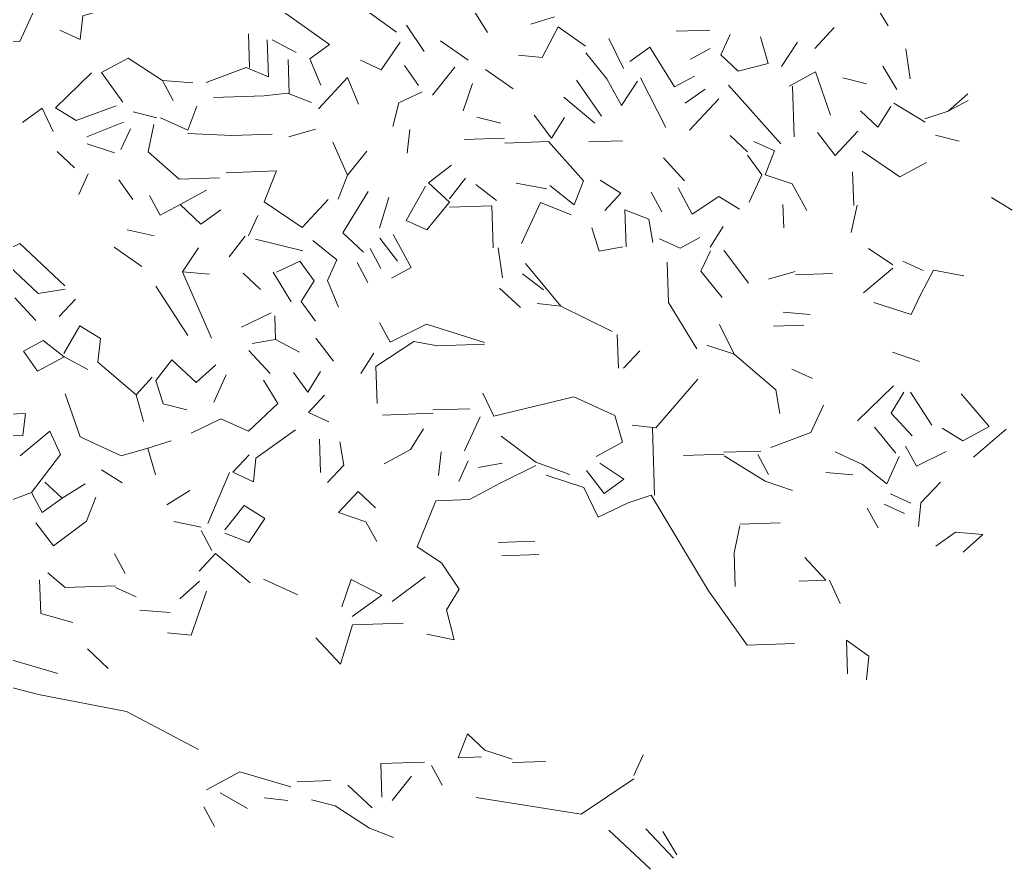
# Model space of a CAD drawing. Header units: metres. Extents: x -2628 to 2344, y 1 to 5026.
# Drawn here: x 320 to 1735, y 963 to 2174 of the extents above; entities that cross this region are included whole.
import ezdxf

# ---------------------------------------------------------------- set-up
doc = ezdxf.new("R2010")
doc.units = ezdxf.units.M
doc.layers.add('G-IMPT', color=8, linetype='Continuous', lineweight=13)

# ---------------------------------------------------------------- blocks, each defined once
blk = doc.blocks.new('91 boom02_2D - boom2_dwg_91BM04-5054193-00_0 Basismaterialen')
at = {"layer": 'G-IMPT'}
for p, q in [((771.5, 2192.3), (769.8, 2242.2)), ((1611, 2220.6), (1639.9, 2251.6)), ((840.7, 2214.6), (805.1, 2233.4)), ((1096.3, 2203.3), (1055.3, 2231.9)), ((1402.8, 2163.5), (1365.8, 2222.4)), ((1426.4, 2204.4), (1455.9, 2220.4)), ((830.2, 2154.2), (828.6, 2204.2)), ((1022.5, 2165.7), (1001.4, 2195)), ((1687.8, 2168.2), (1652.5, 2177)), ((1284.5, 2109.5), (1238.2, 2148)), ((513.9, 2113.5), (483.3, 2132.5)), ((580.4, 2070.7), (594.4, 2101.2)), ((1417.5, 2024), (1386.3, 2058)), ((1668.9, 1987.4), (1667.2, 2037.4)), ((1384, 1977.8), (1368, 2007.3)), ((888.2, 1996.1), (849.5, 1954.8)), ((1904.3, 1980.4), (1873.6, 1999.3)), ((769.9, 1942.1), (783.9, 1972.5)), ((947.3, 1873), (931.3, 1902.5)), ((1473.4, 1850.7), (1442, 1889.7)), ((848.2, 1844.7), (867.2, 1875.3)), ((1785, 1661.2), (1753.3, 1710.1)), ((729, 1670.5), (769.7, 1651.9)), ((1146.5, 1604.6), (1111.7, 1598.4)), ((1627.3, 1590.8), (1667.4, 1587.2)), ((1648.8, 1396.4), (1632.7, 1430.9)), ((1057.6, 1126.3), (1041.6, 1155.8)), ((1401.4, 1017.8), (1360, 1061.5))]:
    blk.add_line(p, q, dxfattribs=at)
at = {"layer": 'G-IMPT', "flags": 128}
for points in [[(388.1, 2284.4), (422.1, 2315.6), (388.1, 2284.4), (422.1, 2315.6), (388.1, 2284.4), (422.1, 2315.6), (388.1, 2284.4), (359.3, 2248.4), (388.1, 2284.4), (422.1, 2315.6), (462.6, 2301.9), (430, 2230.8), (365, 2228.6), (430, 2230.8), (365, 2228.6)], [(462.6, 2301.9), (430, 2230.8), (462.6, 2301.9), (422.1, 2315.6), (388.1, 2284.4), (422.1, 2315.6)], [(1124.9, 2244.2), (1103.7, 2278.5), (1122.7, 2309.1), (1103.7, 2278.5), (1122.7, 2309.1)], [(861.1, 2205.3), (890.4, 2226.3), (803.2, 2288.4), (890.4, 2226.3), (803.2, 2288.4), (890.4, 2226.3), (861.1, 2205.3), (877.4, 2165.8), (861.1, 2205.3), (890.4, 2226.3)], [(519.9, 2233.8), (489.4, 2247.8), (519.9, 2233.8), (523.7, 2269), (563.4, 2280.3), (523.7, 2269), (563.4, 2280.3), (523.7, 2269)], [(989.8, 2244.7), (943.6, 2278.1), (989.8, 2244.7), (943.6, 2278.1)], [(1189.5, 2256.4), (1224.2, 2267.6), (1189.5, 2256.4), (1224.2, 2267.6), (1189.5, 2256.4), (1224.2, 2267.6), (1189.5, 2256.4), (1224.2, 2267.6)], [(1206.2, 2207), (1171.1, 2210.8), (1206.2, 2207), (1171.1, 2210.8), (1206.2, 2207), (1229.7, 2252.8), (1206.2, 2207), (1229.7, 2252.8), (1270.7, 2224.1), (1229.7, 2252.8), (1206.2, 2207), (1229.7, 2252.8), (1270.7, 2224.1)], [(1455, 2247.9), (1405, 2246.2), (1455, 2247.9), (1405, 2246.2), (1455, 2247.9), (1405, 2246.2), (1455, 2247.9), (1405, 2246.2)], [(1497.1, 2186.7), (1471.3, 2210.9), (1485.2, 2241.4), (1471.3, 2210.9), (1497.1, 2186.7), (1541.7, 2198.3), (1530.3, 2237.9), (1541.7, 2198.3), (1530.3, 2237.9), (1541.7, 2198.3), (1497.1, 2186.7), (1541.7, 2198.3), (1497.1, 2186.7), (1541.7, 2198.3)], [(995.3, 2229.9), (966.7, 2188.8), (995.3, 2229.9), (966.7, 2188.8), (936.2, 2202.9), (966.7, 2188.8)], [(1585.6, 2229.8), (1561.8, 2193.9), (1585.6, 2229.8), (1561.8, 2193.9)], [(1271, 2214.2), (1302.3, 2175.2), (1323.7, 2135.9), (1302.3, 2175.2), (1323.7, 2135.9), (1347.5, 2171.7), (1323.7, 2135.9), (1302.3, 2175.2)], [(583.1, 2140.9), (551.6, 2184.9), (590.9, 2206.2), (642, 2172.9), (658, 2143.4), (642, 2172.9), (658, 2143.4), (642, 2172.9), (687.1, 2169.4), (642, 2172.9), (658, 2143.4)], [(1634.4, 2121.3), (1612.2, 2185.6), (1634.4, 2121.3), (1612.2, 2185.6), (1634.4, 2121.3), (1612.2, 2185.6), (1572.8, 2164.3), (1612.2, 2185.6)], [(1088.8, 2127.9), (1102.4, 2168.4), (1088.8, 2127.9), (1102.4, 2168.4), (1088.8, 2127.9), (1102.4, 2168.4)], [(717.9, 2147.9), (792.9, 2150.4), (717.9, 2147.9), (792.9, 2150.4), (827.7, 2154.1), (863.2, 2140.3), (827.7, 2154.1)], [(993.3, 2139.7), (984.5, 2104.4), (993.3, 2139.7), (1027.9, 2155.9)], [(1482.7, 2166.2), (1560.7, 2078.8), (1482.7, 2166.2), (1560.7, 2078.8)], [(1468.4, 2145.7), (1424.9, 2099.3), (1468.4, 2145.7), (1424.9, 2099.3)], [(1774.8, 2111.1), (1728.7, 2139.5), (1774.8, 2111.1), (1728.7, 2139.5), (1774.8, 2111.1), (1728.7, 2139.5)], [(434, 2110.8), (463.3, 2131.8), (434, 2110.8), (463.3, 2131.8), (479.5, 2097.4), (463.3, 2131.8), (479.5, 2097.4)], [(638.9, 2117.7), (679.6, 2099.1), (693.3, 2134.6), (679.6, 2099.1), (693.3, 2134.6)], [(1109.1, 2118.6), (1144.5, 2109.8), (1109.1, 2118.6), (1144.5, 2109.8)], [(744.9, 2091.3), (804.8, 2093.3), (744.9, 2091.3), (679.7, 2094.1), (744.9, 2091.3), (804.8, 2093.3)], [(869.6, 2100.5), (829.9, 2089.2), (869.6, 2100.5), (829.9, 2089.2), (869.6, 2100.5), (829.9, 2089.2), (869.6, 2100.5), (829.9, 2089.2)], [(570.6, 2065.4), (530.1, 2079.1), (570.6, 2065.4), (530.1, 2079.1)], [(916.9, 2032.1), (895.2, 2081.4), (916.9, 2032.1), (903.1, 1996.6), (916.9, 2032.1), (945.7, 2068.1)], [(1090.2, 2085.5), (1150.2, 2087.5), (1090.2, 2085.5), (1150.2, 2087.5)], [(1150.5, 2080), (1215.4, 2082.2), (1267.4, 2023.9), (1253.6, 1988.4), (1217.6, 2017.2), (1253.6, 1988.4), (1217.6, 2017.2), (1253.6, 1988.4), (1217.6, 2017.2), (1253.6, 1988.4), (1267.4, 2023.9), (1215.4, 2082.2), (1267.4, 2023.9), (1215.4, 2082.2), (1150.5, 2080), (1215.4, 2082.2), (1267.4, 2023.9)], [(1275.5, 2081.7), (1325.5, 2083.4), (1275.5, 2081.7), (1325.5, 2083.4)], [(1790.4, 2091.6), (1825.7, 2082.8), (1790.4, 2091.6), (1825.7, 2082.8)], [(511.3, 2043.4), (485.5, 2067.5), (511.3, 2043.4), (485.5, 2067.5)], [(667, 2026.2), (727, 2028.2), (667, 2026.2), (620.6, 2067.1), (667, 2026.2), (727, 2028.2)], [(1681.2, 2067.9), (1737.4, 2029.8), (1776.8, 2051.1), (1737.4, 2029.8)], [(811.7, 2038.6), (793.2, 1992.9), (811.7, 2038.6), (793.2, 1992.9), (811.7, 2038.6), (793.2, 1992.9), (849.5, 1954.8), (888.2, 1996.1), (849.5, 1954.8), (793.2, 1992.9), (811.7, 2038.6), (736.7, 2036), (811.7, 2038.6), (793.2, 1992.9), (811.7, 2038.6), (793.2, 1992.9), (811.7, 2038.6), (736.7, 2036)], [(1034.8, 1951), (1004.2, 1965), (1034.8, 1951), (1068.4, 1992.1), (1034.8, 1951), (1068.4, 1992.1), (1034.8, 1951), (1068.4, 1992.1), (1034.8, 1951), (1068.4, 1992.1), (1034.8, 1951), (1004.2, 1965), (1034.8, 1951), (1068.4, 1992.1), (1037.4, 2021.1), (1071.5, 2047.3), (1037.4, 2021.1)], [(517.7, 2003.6), (531.6, 2034.1), (517.7, 2003.6), (531.6, 2034.1)], [(1299, 1979.9), (1323.1, 2005.7), (1299, 1979.9), (1323.1, 2005.7), (1292.4, 2024.7), (1323.1, 2005.7), (1292.4, 2024.7)], [(668.2, 1988.7), (699.2, 1959.7), (668.2, 1988.7), (638.8, 1972.7), (622.8, 2002.1), (638.8, 1972.7), (668.2, 1988.7), (707.6, 2010), (668.2, 1988.7), (699.2, 1959.7), (728.6, 1980.7)], [(947.8, 2008.1), (909.8, 1946.8), (940.8, 1917.8), (909.8, 1946.8), (947.8, 2008.1), (909.8, 1946.8), (940.8, 1917.8), (909.8, 1946.8)], [(1032.6, 2015.9), (1004.2, 1965), (1032.6, 2015.9), (1004.2, 1965)], [(1107.5, 2018.5), (1138.3, 1994.5), (1107.5, 2018.5), (1138.3, 1994.5)], [(1468.3, 2000.7), (1499, 1981.7), (1468.3, 2000.7), (1499, 1981.7), (1468.3, 2000.7), (1499, 1981.7), (1468.3, 2000.7), (1429.1, 1974.3), (1407.9, 2013.7), (1429.1, 1974.3), (1468.3, 2000.7), (1499, 1981.7), (1468.3, 2000.7), (1499, 1981.7), (1468.3, 2000.7), (1429.1, 1974.3), (1407.9, 2013.7), (1429.1, 1974.3), (1407.9, 2013.7), (1429.1, 1974.3), (1407.9, 2013.7), (1429.1, 1974.3)], [(638.8, 1972.7), (622.8, 2002.1), (638.8, 1972.7), (622.8, 2002.1), (638.8, 1972.7), (622.8, 2002.1)], [(964.6, 1953.6), (978.1, 1999.1), (964.6, 1953.6), (978.1, 1999.1), (964.6, 1953.6), (978.1, 1999.1)], [(1203.5, 1991.7), (1175.5, 1930.8), (1203.5, 1991.7), (1175.5, 1930.8), (1203.5, 1991.7), (1175.5, 1930.8), (1203.5, 1991.7), (1249.1, 1973.3), (1203.5, 1991.7), (1249.1, 1973.3)], [(1330.8, 1926), (1328.9, 1980.9), (1364.4, 1967.1), (1328.9, 1980.9), (1364.4, 1967.1), (1328.9, 1980.9), (1364.4, 1967.1)], [(1328.9, 1980.9), (1364.4, 1967.1), (1370.6, 1932.4)], [(1565, 1953.9), (1563.8, 1988.9), (1565, 1953.9), (1563.8, 1988.9)], [(1325.8, 1925.8), (1290.9, 1919.7), (1325.8, 1925.8), (1290.9, 1919.7), (1279.8, 1954.3), (1290.9, 1919.7)], [(1474.8, 1955.9), (1455.9, 1925.2), (1474.8, 1955.9), (1455.9, 1925.2), (1474.8, 1955.9), (1455.9, 1925.2)], [(740.9, 1911.1), (764.9, 1941.9), (740.9, 1911.1), (764.9, 1941.9), (740.9, 1911.1), (764.9, 1941.9)], [(780.1, 1937.4), (850.7, 1919.8), (780.1, 1937.4), (850.7, 1919.8), (780.1, 1937.4), (850.7, 1919.8), (780.1, 1937.4), (850.7, 1919.8), (780.1, 1937.4), (850.7, 1919.8)], [(887.2, 1876), (903.5, 1836.5), (887.2, 1876), (901.2, 1906.5), (865.2, 1935.3), (901.2, 1906.5)], [(965.1, 1938.7), (991.2, 1904.5), (965.1, 1938.7), (991.2, 1904.5)], [(497.2, 1867.8), (430.1, 1930.6), (497.2, 1867.8), (430.1, 1930.6), (395.6, 1914.4), (457.6, 1856.5), (497.4, 1862.8), (457.6, 1856.5), (395.6, 1914.4), (457.6, 1856.5), (395.6, 1914.4), (457.6, 1856.5)], [(611.3, 1896.7), (570.3, 1925.3), (611.3, 1896.7), (570.3, 1925.3), (611.3, 1896.7), (570.3, 1925.3), (611.3, 1896.7), (570.3, 1925.3)], [(671.6, 1888.7), (695.4, 1924.6), (671.6, 1888.7), (715, 1790.1), (671.6, 1888.7), (715, 1790.1), (671.6, 1888.7), (715, 1790.1), (671.6, 1888.7), (715, 1790.1), (671.6, 1888.7), (711.8, 1885.1)], [(950.6, 1923.2), (966.6, 1893.7), (950.6, 1923.2), (966.6, 1893.7), (950.6, 1923.2), (966.6, 1893.7)], [(1147.2, 1879.8), (1140.7, 1924.6), (1147.2, 1879.8), (1140.7, 1924.6)], [(1512.7, 1872.1), (1476, 1920.9), (1512.7, 1872.1), (1476, 1920.9)], [(811.7, 1888.5), (846.2, 1904.7), (811.7, 1888.5), (846.2, 1904.7), (867.2, 1875.3), (846.2, 1904.7), (867.2, 1875.3), (848.2, 1844.7), (869.2, 1815.3), (848.2, 1844.7), (869.2, 1815.3), (848.2, 1844.7), (869.2, 1815.3)], [(1233.7, 1837.6), (1181.5, 1901), (1233.7, 1837.6), (1181.5, 1901), (1233.7, 1837.6), (1310, 1800.2), (1233.7, 1837.6), (1181.5, 1901), (1233.7, 1837.6), (1198.6, 1841.5)], [(1582.1, 1889.5), (1542.5, 1878.1), (1582.1, 1889.5), (1542.5, 1878.1)], [(1683.2, 1857.8), (1727.1, 1894.4), (1683.2, 1857.8), (1727.1, 1894.4)], [(1832.5, 1882.9), (1787.2, 1891.3), (1832.5, 1882.9), (1787.2, 1891.3), (1768.4, 1855.7), (1754.4, 1825.2), (1698.7, 1843.3), (1754.4, 1825.2), (1698.7, 1843.3), (1754.4, 1825.2), (1698.7, 1843.3), (1754.4, 1825.2), (1698.7, 1843.3)], [(1787.2, 1891.3), (1768.4, 1855.7), (1787.2, 1891.3), (1768.4, 1855.7)], [(1177.1, 1885.8), (1207.9, 1861.8), (1177.1, 1885.8), (1207.9, 1861.8)], [(1173.7, 1835.6), (1142.7, 1864.6), (1173.7, 1835.6), (1142.7, 1864.6), (1173.7, 1835.6), (1142.7, 1864.6)], [(803.7, 1828.1), (759.5, 1806.6), (803.7, 1828.1), (759.5, 1806.6), (803.7, 1828.1), (759.5, 1806.6)], [(1604.3, 1825.2), (1564.1, 1828.8), (1604.3, 1825.2), (1564.1, 1828.8)], [(808.9, 1823.3), (810.1, 1788.3), (775.3, 1782.2), (810.1, 1788.3), (808.9, 1823.3), (810.1, 1788.3), (845.8, 1769.5), (810.1, 1788.3), (845.8, 1769.5), (810.1, 1788.3), (845.8, 1769.5), (810.1, 1788.3), (845.8, 1769.5), (810.1, 1788.3)], [(1120.4, 1783.8), (1034.5, 1810.9), (980.3, 1784.1), (964.3, 1813.6)], [(1034.5, 1810.9), (980.3, 1784.1), (964.3, 1813.6), (980.3, 1784.1)], [(626.9, 1732.1), (602.8, 1706.3), (546.1, 1754.4), (549.9, 1789.6), (519.2, 1808.5), (495.6, 1767.7)], [(549.9, 1789.6), (519.2, 1808.5), (549.9, 1789.6), (546.1, 1754.4), (602.8, 1706.3), (546.1, 1754.4), (602.8, 1706.3), (614.1, 1666.6), (602.8, 1706.3), (614.1, 1666.6), (602.8, 1706.3), (546.1, 1754.4), (602.8, 1706.3), (546.1, 1754.4), (602.8, 1706.3), (546.1, 1754.4), (549.9, 1789.6), (519.2, 1808.5), (549.9, 1789.6), (519.2, 1808.5), (495.6, 1767.7), (519.2, 1808.5)], [(1559.2, 1678.6), (1553.1, 1713.4), (1491.3, 1766.3), (1469.7, 1810.6)], [(531.4, 1743.9), (495.8, 1762.7), (531.4, 1743.9), (495.8, 1762.7), (456.5, 1741.4), (435.5, 1770.7), (465, 1786.7), (435.5, 1770.7), (456.5, 1741.4), (435.5, 1770.7), (456.5, 1741.4), (435.5, 1770.7), (456.5, 1741.4), (435.5, 1770.7)], [(456.5, 1741.4), (495.8, 1762.7), (456.5, 1741.4), (495.8, 1762.7), (465, 1786.7), (495.8, 1762.7)], [(896.3, 1756.3), (870.1, 1790.4), (896.3, 1756.3), (870.1, 1790.4), (896.3, 1756.3), (870.1, 1790.4), (896.3, 1756.3), (870.1, 1790.4)], [(960.9, 1693.4), (959, 1748.3), (1015.3, 1785.3), (959, 1748.3), (1015.3, 1785.3), (959, 1748.3), (960.9, 1693.4), (959, 1748.3), (1015.3, 1785.3), (1050.6, 1779), (1120.5, 1781.3), (1050.6, 1779), (1120.5, 1781.3), (1050.6, 1779), (1015.3, 1785.3), (959, 1748.3), (1015.3, 1785.3)], [(770.6, 1772), (801.8, 1738), (770.6, 1772), (801.8, 1738), (770.6, 1772), (801.8, 1738)], [(1326.8, 1745.8), (1351, 1771.6), (1326.8, 1745.8), (1351, 1771.6)], [(1553.1, 1713.4), (1491.3, 1766.3), (1450.7, 1780), (1491.3, 1766.3), (1553.1, 1713.4), (1491.3, 1766.3), (1553.1, 1713.4), (1559.2, 1678.6), (1553.1, 1713.4), (1491.3, 1766.3), (1450.7, 1780)], [(936.9, 1737.6), (955.9, 1768.2), (936.9, 1737.6), (955.9, 1768.2), (936.9, 1737.6), (955.9, 1768.2), (936.9, 1737.6), (955.9, 1768.2)], [(857.8, 1709.9), (836.7, 1739.2), (857.8, 1709.9), (836.7, 1739.2), (857.8, 1709.9), (836.7, 1739.2), (857.8, 1709.9), (836.7, 1739.2), (857.8, 1709.9), (876.8, 1740.6)], [(1577, 1744.2), (1607.5, 1730.2), (1577, 1744.2), (1607.5, 1730.2)], [(813.3, 1693.4), (792.1, 1727.7), (813.3, 1693.4), (769.7, 1651.9), (729, 1670.5), (684.7, 1649), (729, 1670.5), (769.7, 1651.9), (813.3, 1693.4), (792.1, 1727.7), (813.3, 1693.4), (792.1, 1727.7)], [(718.2, 1695.2), (736.9, 1735.8), (718.2, 1695.2), (736.9, 1735.8)], [(1339.7, 1661.1), (1374.8, 1657.3), (1437.4, 1729.5), (1374.8, 1657.3), (1339.7, 1661.1), (1374.8, 1657.3), (1339.7, 1661.1), (1374.8, 1657.3), (1339.7, 1661.1), (1374.8, 1657.3), (1339.7, 1661.1), (1374.8, 1657.3), (1437.4, 1729.5)], [(1728, 1719.3), (1674.7, 1667.4), (1728, 1719.3), (1674.7, 1667.4)], [(655.1, 1638), (620.5, 1626.8), (655.1, 1638), (620.5, 1626.8), (655.1, 1638), (620.5, 1626.8), (655.1, 1638), (620.5, 1626.8), (580.8, 1615.5), (620.5, 1626.8), (631.8, 1587.2), (620.5, 1626.8), (580.8, 1615.5), (620.5, 1626.8), (580.8, 1615.5), (519.8, 1643.5), (580.8, 1615.5), (519.8, 1643.5), (497.6, 1707.7), (519.8, 1643.5), (497.6, 1707.7)], [(1134.2, 1674.2), (1118, 1708.7), (1134.2, 1674.2), (1253.2, 1703.2), (1314.2, 1675.3), (1325.5, 1635.7), (1286.2, 1614.3), (1325.5, 1635.7), (1314.2, 1675.3), (1325.5, 1635.7), (1286.2, 1614.3), (1325.5, 1635.7), (1314.2, 1675.3), (1325.5, 1635.7), (1314.2, 1675.3), (1325.5, 1635.7), (1314.2, 1675.3), (1253.2, 1703.2), (1314.2, 1675.3), (1253.2, 1703.2), (1314.2, 1675.3), (1253.2, 1703.2), (1134.2, 1674.2), (1118, 1708.7)], [(1724.3, 1679.1), (1755.5, 1645.2), (1724.3, 1679.1), (1755.5, 1645.2), (1724.3, 1679.1), (1743.3, 1709.8), (1724.3, 1679.1), (1743.3, 1709.8), (1724.3, 1679.1), (1743.3, 1709.8)], [(1870.1, 1659), (1830.8, 1637.7), (1800.1, 1656.7), (1830.8, 1637.7), (1800.1, 1656.7), (1830.8, 1637.7), (1870.1, 1659), (1828.4, 1707.6), (1870.1, 1659), (1830.8, 1637.7), (1800.1, 1656.7), (1830.8, 1637.7), (1800.1, 1656.7), (1830.8, 1637.7), (1870.1, 1659), (1828.4, 1707.6), (1870.1, 1659), (1828.4, 1707.6)], [(1098.7, 1685.5), (1043.8, 1683.7), (1098.7, 1685.5), (1043.8, 1683.7)], [(1605.2, 1650.1), (1545.9, 1628.1), (1605.2, 1650.1), (1545.9, 1628.1), (1605.2, 1650.1), (1623.9, 1690.8)], [(434.7, 1645.6), (374.7, 1643.6), (434.7, 1645.6), (374.7, 1643.6), (434.7, 1645.6), (438.6, 1678.2), (373.6, 1676), (438.6, 1678.2), (373.6, 1676), (438.6, 1678.2), (373.6, 1676), (438.6, 1678.2), (373.6, 1676), (438.6, 1678.2)], [(1114.2, 1673.5), (1090.9, 1622.7), (1114.2, 1673.5), (1090.9, 1622.7)], [(447.6, 1561), (463.6, 1531.5), (492.9, 1552.5), (463.6, 1531.5), (447.6, 1561), (490.7, 1617.5), (474.5, 1651.9), (430.8, 1615.4), (474.5, 1651.9), (430.8, 1615.4), (474.5, 1651.9), (430.8, 1615.4), (474.5, 1651.9)], [(770.9, 1616.9), (746.8, 1591), (770.9, 1616.9), (746.8, 1591), (777.2, 1577.1), (781, 1612.2), (839.6, 1654.3)], [(1029.7, 1655.7), (1010.7, 1625), (971.4, 1603.7), (1010.7, 1625), (1029.7, 1655.7), (1010.7, 1625), (971.4, 1603.7), (1010.7, 1625), (971.4, 1603.7)], [(1731.4, 1619.3), (1700, 1658.3), (1731.4, 1619.3), (1700, 1658.3)], [(1895.2, 1654.9), (1846.6, 1613.3), (1895.2, 1654.9), (1846.6, 1613.3), (1895.2, 1654.9), (1846.6, 1613.3), (1895.2, 1654.9), (1846.6, 1613.3), (1895.2, 1654.9), (1846.6, 1613.3), (1895.2, 1654.9), (1846.6, 1613.3)], [(887.3, 1575.9), (911.5, 1601.7), (905.3, 1636.5)], [(1247.1, 1588), (1196.5, 1606.2), (1247.1, 1588), (1196.5, 1606.2), (1247.1, 1588), (1196.5, 1606.2), (1145.1, 1644.6), (1196.5, 1606.2), (1145.1, 1644.6), (1196.5, 1606.2)], [(415.4, 1624.9), (376.4, 1593.6), (415.4, 1624.9), (376.4, 1593.6), (403.1, 1544.4), (447.6, 1561), (403.1, 1544.4), (376.4, 1593.6), (403.1, 1544.4), (447.6, 1561), (463.6, 1531.5), (492.9, 1552.5), (467.1, 1576.6)], [(1762, 1600.3), (1806.3, 1621.9), (1762, 1600.3), (1806.3, 1621.9), (1762, 1600.3), (1806.3, 1621.9), (1762, 1600.3), (1806.3, 1621.9), (1762, 1600.3), (1806.3, 1621.9), (1762, 1600.3), (1806.3, 1621.9), (1762, 1600.3), (1806.3, 1621.9), (1762, 1600.3), (1746, 1629.9)], [(1096.3, 1607.9), (1082.4, 1577.4), (1096.3, 1607.9), (1082.4, 1577.4)], [(1476.3, 1615.7), (1537.6, 1577.8), (1476.3, 1615.7), (1537.6, 1577.8), (1476.3, 1615.7), (1537.6, 1577.8), (1578.1, 1564.1)], [(1736.5, 1614.5), (1717.9, 1573.8), (1736.5, 1614.5), (1717.9, 1573.8), (1681.9, 1602.7), (1717.9, 1573.8), (1681.9, 1602.7), (1717.9, 1573.8), (1681.9, 1602.7), (1717.9, 1573.8), (1681.9, 1602.7), (1717.9, 1573.8), (1736.5, 1614.5), (1717.9, 1573.8), (1681.9, 1602.7), (1641.2, 1621.3), (1681.9, 1602.7), (1641.2, 1621.3)], [(582.1, 1575.5), (551.5, 1594.5), (582.1, 1575.5), (551.5, 1594.5), (582.1, 1575.5), (551.5, 1594.5)], [(741.8, 1590.9), (709.3, 1514.8), (741.8, 1590.9), (709.3, 1514.8), (741.8, 1590.9), (709.3, 1514.8), (741.8, 1590.9), (709.3, 1514.8)], [(1333.6, 1545.9), (1289.2, 1524.4), (1267.8, 1568.7), (1212.1, 1586.8), (1267.8, 1568.7), (1289.2, 1524.4), (1333.6, 1545.9), (1289.2, 1524.4), (1267.8, 1568.7), (1212.1, 1586.8), (1267.8, 1568.7), (1212.1, 1586.8), (1267.8, 1568.7), (1289.2, 1524.4), (1267.8, 1568.7), (1289.2, 1524.4), (1333.6, 1545.9), (1289.2, 1524.4), (1333.6, 1545.9), (1368.2, 1557), (1453.1, 1414.8), (1510.8, 1334.2), (1453.1, 1414.8), (1368.2, 1557), (1453.1, 1414.8), (1368.2, 1557)], [(463.6, 1531.5), (492.9, 1552.5), (527.2, 1573.7), (492.9, 1552.5), (527.2, 1573.7)], [(648.3, 1542.7), (682.6, 1563.9), (648.3, 1542.7), (682.6, 1563.9), (648.3, 1542.7), (682.6, 1563.9)], [(1063.8, 1386.7), (1082.8, 1417.3), (1056.5, 1456.5), (1020.6, 1480.3), (1048.3, 1548.8), (1098.3, 1550.4), (1142.5, 1574.4)], [(1797.8, 1576.5), (1768.8, 1545.5), (1765, 1510.4), (1768.8, 1545.5), (1797.8, 1576.5), (1768.8, 1545.5), (1765, 1510.4), (1768.8, 1545.5), (1797.8, 1576.5), (1768.8, 1545.5)], [(944.3, 1517.7), (960.3, 1488.2), (944.3, 1517.7), (903.8, 1531.4), (944.3, 1517.7), (960.3, 1488.2), (944.3, 1517.7), (903.8, 1531.4), (932.8, 1562.3), (958.6, 1538.2), (932.8, 1562.3), (958.6, 1538.2), (932.8, 1562.3), (958.6, 1538.2)], [(1580.8, 1336.6), (1510.8, 1334.2), (1580.8, 1336.6), (1510.8, 1334.2), (1453.1, 1414.8), (1368.2, 1557), (1333.6, 1545.9), (1368.2, 1557), (1333.6, 1545.9), (1289.2, 1524.4), (1333.6, 1545.9), (1368.2, 1557), (1453.1, 1414.8), (1510.8, 1334.2)], [(1753.8, 1545), (1723.3, 1559.1), (1753.8, 1545), (1723.3, 1559.1)], [(734.8, 1500.6), (770.3, 1486.8), (794.1, 1522.6), (763.4, 1541.6), (734.6, 1505.6), (763.4, 1541.6), (734.6, 1505.6), (763.4, 1541.6)], [(734.6, 1505.6), (763.4, 1541.6), (794.1, 1522.6), (770.3, 1486.8), (794.1, 1522.6), (770.3, 1486.8), (794.1, 1522.6), (770.3, 1486.8), (794.1, 1522.6)], [(1713.9, 1543.7), (1744.4, 1529.7), (1713.9, 1543.7), (1744.4, 1529.7), (1713.9, 1543.7), (1744.4, 1529.7), (1713.9, 1543.7), (1744.4, 1529.7), (1713.9, 1543.7), (1744.4, 1529.7), (1713.9, 1543.7), (1744.4, 1529.7)], [(715.6, 1475), (699.6, 1504.5), (715.6, 1475), (699.6, 1504.5)], [(1491.2, 1471.2), (1492.9, 1421.2), (1491.2, 1471.2), (1499.9, 1511.5), (1491.2, 1471.2), (1499.9, 1511.5)], [(1499.8, 1514), (1559.7, 1516), (1499.8, 1514), (1559.7, 1516)], [(1860.5, 1498.6), (1831.3, 1472.6), (1860.5, 1498.6), (1831.3, 1472.6), (1860.5, 1498.6), (1831.3, 1472.6), (1860.5, 1498.6), (1820.3, 1502.3), (1791, 1481.3), (1820.3, 1502.3), (1860.5, 1498.6), (1820.3, 1502.3), (1860.5, 1498.6), (1831.3, 1472.6), (1860.5, 1498.6), (1820.3, 1502.3), (1791, 1481.3), (1820.3, 1502.3), (1860.5, 1498.6), (1820.3, 1502.3)], [(586.7, 1440.6), (570.7, 1470.1), (586.7, 1440.6), (570.7, 1470.1)], [(696.6, 1444.3), (720.8, 1470.2), (696.6, 1444.3), (720.8, 1470.2), (696.6, 1444.3), (720.8, 1470.2), (772.3, 1426.8), (720.8, 1470.2), (772.3, 1426.8), (720.8, 1470.2)], [(1596.5, 1464.7), (1627.7, 1430.7), (1587.7, 1429.4), (1627.7, 1430.7), (1596.5, 1464.7), (1627.7, 1430.7), (1587.7, 1429.4), (1627.7, 1430.7), (1587.7, 1429.4), (1627.7, 1430.7), (1587.7, 1429.4), (1627.7, 1430.7), (1587.7, 1429.4)], [(459.5, 1431.3), (461.2, 1381.3), (509.1, 1367.9), (461.2, 1381.3), (509.1, 1367.9), (461.2, 1381.3), (459.5, 1431.3), (461.2, 1381.3)], [(572.3, 1422.6), (497.3, 1420.1), (471.6, 1441.7), (497.3, 1420.1), (572.3, 1422.6), (497.3, 1420.1), (572.3, 1422.6), (497.3, 1420.1), (471.6, 1441.7)], [(842.9, 1409.2), (792.1, 1432.5), (842.9, 1409.2), (792.1, 1432.5), (842.9, 1409.2), (792.1, 1432.5)], [(924.1, 1376.9), (968, 1408.4), (922.2, 1431.9), (908.6, 1391.4)], [(983.3, 1398.9), (1032.2, 1435.6), (983.3, 1398.9), (1032.2, 1435.6)], [(1075.3, 1342.1), (1035, 1350.7), (1075.3, 1342.1), (1035, 1350.7), (1075.3, 1342.1), (1035, 1350.7), (1075.3, 1342.1), (1035, 1350.7), (1075.3, 1342.1), (1035, 1350.7), (1075.3, 1342.1), (1035, 1350.7), (1075.3, 1342.1), (1063.8, 1386.7), (1082.8, 1417.3), (1063.8, 1386.7), (1075.3, 1342.1), (1035, 1350.7), (1075.3, 1342.1), (1063.8, 1386.7), (1082.8, 1417.3)], [(707.7, 1414.7), (684.9, 1348.9), (649.7, 1352.7), (684.9, 1348.9), (707.7, 1414.7), (684.9, 1348.9), (707.7, 1414.7), (684.9, 1348.9), (649.7, 1352.7)], [(999.4, 1367), (924.5, 1364.5), (999.4, 1367), (924.5, 1364.5), (906.4, 1306.3), (924.5, 1364.5), (906.4, 1306.3), (870.1, 1345.1), (906.4, 1306.3), (870.1, 1345.1)], [(870.1, 1345.1), (906.4, 1306.3), (924.5, 1364.5)], [(1658.2, 1341.7), (1659.9, 1291.7), (1658.2, 1341.7), (1659.9, 1291.7), (1658.2, 1341.7), (1691.5, 1317.9), (1687.7, 1282.7), (1691.5, 1317.9), (1687.7, 1282.7), (1691.5, 1317.9), (1658.2, 1341.7), (1691.5, 1317.9), (1687.7, 1282.7), (1691.5, 1317.9), (1658.2, 1341.7), (1691.5, 1317.9), (1687.7, 1282.7)], [(486.7, 1292.1), (410.8, 1314.6), (371.9, 1283.2), (457.7, 1261.1), (588.6, 1235.6), (695.6, 1179.2), (588.6, 1235.6), (457.7, 1261.1), (371.9, 1283.2), (410.8, 1314.6), (371.9, 1283.2), (410.8, 1314.6), (371.9, 1283.2), (410.8, 1314.6)], [(1081.2, 1167.2), (1116.2, 1168.4), (1081.2, 1167.2), (1095, 1202.6), (1081.2, 1167.2), (1095, 1202.6), (1120.8, 1178.5), (1161.3, 1164.9), (1120.8, 1178.5), (1095, 1202.6), (1120.8, 1178.5), (1095, 1202.6), (1120.8, 1178.5), (1095, 1202.6), (1081.2, 1167.2), (1116.2, 1168.4), (1081.2, 1167.2), (1095, 1202.6), (1081.2, 1167.2), (1095, 1202.6), (1081.2, 1167.2), (1116.2, 1168.4), (1081.2, 1167.2), (1095, 1202.6), (1120.8, 1178.5), (1161.3, 1164.9), (1120.8, 1178.5), (1161.3, 1164.9), (1120.8, 1178.5), (1161.3, 1164.9), (1120.8, 1178.5), (1095, 1202.6)], [(983.3, 1103.8), (1012.1, 1139.8), (983.3, 1103.8), (1012.1, 1139.8)], [(1108.2, 1108), (1264.2, 1083.3), (1108.2, 1108), (1264.2, 1083.3), (1342.4, 1135.9), (1264.2, 1083.3), (1108.2, 1108), (1264.2, 1083.3), (1342.4, 1135.9), (1264.2, 1083.3), (1342.4, 1135.9)], [(892.3, 1133.2), (842.3, 1131.5), (892.3, 1133.2), (842.3, 1131.5), (892.3, 1133.2), (842.3, 1131.5), (892.3, 1133.2), (842.3, 1131.5), (892.3, 1133.2), (842.3, 1131.5)], [(917.5, 1126.6), (953.7, 1092.8), (917.5, 1126.6), (953.7, 1092.8)], [(703.4, 1094.3), (719.5, 1064.9), (703.4, 1094.3), (719.5, 1064.9)], [(985.2, 1048.8), (949.7, 1062.6), (898.5, 1095.9), (949.7, 1062.6), (985.2, 1048.8), (949.7, 1062.6), (898.5, 1095.9), (863.2, 1104.7), (898.5, 1095.9), (863.2, 1104.7), (898.5, 1095.9)]]:
    blk.add_lwpolyline(points, dxfattribs=at)
for points in [[(1698.7, 2288.6), (1719.9, 2254.3), (1698.7, 2288.6), (1719.9, 2254.3)], [(1004.5, 2255.2), (1030.8, 2216)], [(1485.2, 2241.4), (1471.3, 2210.9)], [(797.6, 2233.2), (799.4, 2178.2), (766.5, 2192.1), (799.4, 2178.2), (797.6, 2233.2), (799.4, 2178.2), (766.5, 2192.1), (707.2, 2170.1), (766.5, 2192.1), (799.4, 2178.2)], [(1305.3, 2235.3), (1326.8, 2191)], [(1336.5, 2201.3), (1365.8, 2222.4), (1336.5, 2201.3), (1365.8, 2222.4), (1336.5, 2201.3), (1365.8, 2222.4), (1402.8, 2163.5), (1432.3, 2179.6), (1402.8, 2163.5), (1365.8, 2222.4)], [(1746.1, 2220.2), (1752.6, 2175.3), (1746.1, 2220.2), (1752.6, 2175.3), (1746.1, 2220.2), (1752.6, 2175.3), (1746.1, 2220.2), (1752.6, 2175.3), (1746.1, 2220.2), (1752.6, 2175.3)], [(590.9, 2206.2), (642, 2172.9), (590.9, 2206.2), (642, 2172.9), (590.9, 2206.2), (551.6, 2184.9), (590.9, 2206.2), (551.6, 2184.9), (583.1, 2140.9), (551.6, 2184.9)], [(573.3, 2135.5), (513.9, 2113.5), (573.3, 2135.5), (513.9, 2113.5), (573.3, 2135.5), (513.9, 2113.5), (483.3, 2132.5), (536.5, 2184.4), (483.3, 2132.5), (536.5, 2184.4), (483.3, 2132.5), (513.9, 2113.5), (573.3, 2135.5), (513.9, 2113.5), (483.3, 2132.5), (513.9, 2113.5)], [(1076.6, 2192.6), (1043, 2151.4)], [(1121.8, 2189.1), (1162.8, 2160.5)], [(1711.9, 2194), (1733.1, 2159.7)], [(917, 2177.2), (873.6, 2130.7), (917, 2177.2), (933.4, 2137.7), (917, 2177.2), (933.4, 2137.7)], [(1257.3, 2173.6), (1294.2, 2119.9), (1257.3, 2173.6), (1294.2, 2119.9)], [(1352.3, 2176.8), (1389.8, 2103.1)], [(1448, 2160), (1418.6, 2139.1), (1448, 2160), (1418.6, 2139.1)], [(1580.3, 2089.5), (1577.8, 2164.4)], [(1809.2, 2127.2), (1774.6, 2116.1), (1809.2, 2127.2), (1838.4, 2153.2)], [(1838.7, 2143.2), (1809.2, 2127.2), (1838.4, 2153.2), (1809.2, 2127.2)], [(598.6, 2126.4), (633.9, 2117.6)], [(1704.9, 2103.7), (1679.1, 2127.9), (1704.9, 2103.7), (1679.1, 2127.9), (1704.9, 2103.7), (1679.1, 2127.9), (1704.9, 2103.7), (1723.9, 2134.4)], [(584.1, 2110.9), (529.8, 2089.1), (584.1, 2110.9), (529.8, 2089.1)], [(1239.2, 2118), (1220.2, 2087.4), (1194.1, 2121.5), (1220.2, 2087.4)], [(1194.1, 2121.5), (1220.2, 2087.4)], [(629.2, 2107.4), (620.6, 2067.1), (629.2, 2107.4), (620.6, 2067.1), (629.2, 2107.4), (620.6, 2067.1)], [(1009.7, 2100.3), (1005.8, 2065.1), (1009.7, 2100.3), (1005.8, 2065.1), (1009.7, 2100.3), (1005.8, 2065.1)], [(1675.2, 2097.7), (1641.4, 2061.5), (1615.2, 2095.7), (1641.4, 2061.5)], [(895.2, 2081.4), (916.9, 2032.1), (903.1, 1996.6), (916.9, 2032.1)], [(1485.3, 2091.3), (1511.1, 2067.2), (1485.3, 2091.3), (1511.1, 2067.2), (1485.3, 2091.3), (1511.1, 2067.2)], [(1520.6, 2082.5), (1551, 2068.5), (1537.2, 2033), (1551, 2068.5), (1520.6, 2082.5), (1551, 2068.5)], [(1511.3, 2062.2), (1532.3, 2032.8), (1513.6, 1992.2), (1532.3, 2032.8), (1511.3, 2062.2), (1532.3, 2032.8), (1511.3, 2062.2), (1532.3, 2032.8), (1511.3, 2062.2), (1532.3, 2032.8)], [(598, 1996.3), (577, 2025.6)], [(903.1, 1996.6), (916.9, 2032.1)], [(1092.2, 2028), (1068.2, 1997.1), (1092.2, 2028), (1068.2, 1997.1), (1092.2, 2028), (1068.2, 1997.1)], [(1212.8, 2012.1), (1167.5, 2020.5)], [(1577.7, 2019.4), (1599.1, 1980.1), (1577.7, 2019.4), (1599.1, 1980.1), (1577.7, 2019.4), (1537.2, 2033), (1577.7, 2019.4), (1537.2, 2033)], [(1131.1, 1986.8), (1133.2, 1924.3), (1131.1, 1986.8), (1068.6, 1984.7), (1131.1, 1986.8), (1068.6, 1984.7), (1131.1, 1986.8), (1068.6, 1984.7)], [(1673.9, 1987.6), (1665.2, 1947.3), (1673.9, 1987.6), (1665.2, 1947.3)], [(629.8, 1942.3), (589.5, 1951)], [(1279.8, 1954.3), (1290.9, 1919.7)], [(984.9, 1944.3), (1011.6, 1895.2), (982.1, 1879.2), (1011.6, 1895.2), (982.1, 1879.2), (1011.6, 1895.2), (982.1, 1879.2), (1011.6, 1895.2), (984.9, 1944.3), (1011.6, 1895.2), (982.1, 1879.2), (1011.6, 1895.2), (982.1, 1879.2), (1011.6, 1895.2)], [(1380.4, 1937.7), (1410.9, 1923.7), (1380.4, 1937.7), (1410.9, 1923.7), (1440.4, 1939.7), (1410.9, 1923.7)], [(1456.1, 1920.2), (1442, 1889.7), (1456.1, 1920.2), (1442, 1889.7), (1456.1, 1920.2), (1442, 1889.7), (1456.1, 1920.2), (1442, 1889.7), (1473.4, 1850.7), (1442, 1889.7), (1456.1, 1920.2), (1442, 1889.7), (1473.4, 1850.7), (1442, 1889.7), (1473.4, 1850.7), (1442, 1889.7)], [(1691, 1923.2), (1726.9, 1899.4), (1691, 1923.2), (1726.9, 1899.4)], [(846.2, 1904.7), (867.2, 1875.3), (848.2, 1844.7), (867.2, 1875.3), (846.2, 1904.7), (811.7, 1888.5), (846.2, 1904.7), (867.2, 1875.3), (846.2, 1904.7), (811.7, 1888.5), (846.2, 1904.7), (867.2, 1875.3), (846.2, 1904.7), (867.2, 1875.3), (846.2, 1904.7), (867.2, 1875.3), (848.2, 1844.7), (867.2, 1875.3)], [(1391.6, 1903.1), (1393.6, 1843), (1435.9, 1774.5), (1393.6, 1843)], [(1741.7, 1904.8), (1772.2, 1890.8), (1741.7, 1904.8), (1772.2, 1890.8), (1741.7, 1904.8), (1772.2, 1890.8)], [(806.7, 1888.3), (833.2, 1844.1), (806.7, 1888.3), (833.2, 1844.1)], [(787.6, 1862.6), (761.8, 1886.8)], [(1582.3, 1884.4), (1637.3, 1886.3)], [(632.3, 1867.4), (679.8, 1794), (632.3, 1867.4), (679.8, 1794), (632.3, 1867.4), (679.8, 1794)], [(454, 1816.3), (422.8, 1850.3)], [(512.9, 1848.3), (488.8, 1822.5)], [(1393.6, 1843), (1435.9, 1774.5)], [(1594.9, 1809.8), (1549.9, 1808.3), (1594.9, 1809.8), (1549.9, 1808.3), (1594.9, 1809.8), (1549.9, 1808.3), (1594.9, 1809.8), (1549.9, 1808.3)], [(1317.7, 1795.5), (1319.4, 1745.5)], [(1766.7, 1755.6), (1726.3, 1769.3)], [(632.1, 1727.3), (656, 1758.1), (632.1, 1727.3), (643.2, 1692.6), (678.5, 1683.8), (643.2, 1692.6), (678.5, 1683.8), (643.2, 1692.6), (632.1, 1727.3), (656, 1758.1), (692.2, 1724.4), (721.3, 1750.4), (692.2, 1724.4), (656, 1758.1)], [(721.3, 1750.4), (692.2, 1724.4), (721.3, 1750.4), (692.2, 1724.4)], [(792.1, 1727.7), (813.3, 1693.4), (769.7, 1651.9), (729, 1670.5), (769.7, 1651.9), (729, 1670.5), (769.7, 1651.9), (813.3, 1693.4)], [(602.8, 1706.3), (614.1, 1666.6)], [(882.9, 1705.7), (858.8, 1679.9), (889.3, 1665.9), (858.8, 1679.9), (882.9, 1705.7), (858.8, 1679.9), (889.3, 1665.9), (858.8, 1679.9)], [(1044, 1678.7), (969, 1676.1)], [(490.7, 1617.5), (474.5, 1651.9)], [(1369.9, 1657.2), (1373.2, 1557.2)], [(876.8, 1590.5), (875.2, 1640.4)], [(1055.9, 1621.5), (1052.1, 1586.4), (1055.9, 1621.5), (1052.1, 1586.4)], [(1531.1, 1622.6), (1476.2, 1620.8)], [(1416.2, 1616.2), (1476.2, 1618.2), (1416.2, 1616.2), (1476.2, 1618.2), (1416.2, 1616.2), (1476.2, 1618.2)], [(1526.3, 1617.4), (1542.3, 1587.9), (1526.3, 1617.4), (1542.3, 1587.9), (1526.3, 1617.4), (1542.3, 1587.9)], [(1196.6, 1601.3), (1142.5, 1574.4), (1196.6, 1601.3), (1142.5, 1574.4), (1196.6, 1601.3), (1142.5, 1574.4), (1098.3, 1550.4), (1048.3, 1548.8), (1098.3, 1550.4), (1142.5, 1574.4)], [(1291.6, 1604.5), (1327.4, 1580.7), (1298.1, 1559.6), (1271.9, 1593.8), (1298.1, 1559.6), (1327.4, 1580.7), (1291.6, 1604.5), (1327.4, 1580.7), (1298.1, 1559.6), (1271.9, 1593.8), (1298.1, 1559.6), (1271.9, 1593.8), (1298.1, 1559.6), (1327.4, 1580.7)], [(777.2, 1577.1), (746.8, 1591), (777.2, 1577.1), (746.8, 1591)], [(542.9, 1554.2), (529, 1518.7), (480.3, 1482), (454.1, 1516.2), (480.3, 1482), (454.1, 1516.2), (480.3, 1482), (454.1, 1516.2), (480.3, 1482), (529, 1518.7), (542.9, 1554.2), (529, 1518.7), (542.9, 1554.2), (529, 1518.7)], [(932.8, 1562.3), (903.8, 1531.4), (944.3, 1517.7), (903.8, 1531.4), (944.3, 1517.7), (903.8, 1531.4), (944.3, 1517.7), (903.8, 1531.4), (944.3, 1517.7), (903.8, 1531.4)], [(1020.6, 1480.3), (1048.3, 1548.8), (1020.6, 1480.3), (1056.5, 1456.5), (1020.6, 1480.3), (1056.5, 1456.5)], [(1098.3, 1550.4), (1048.3, 1548.8)], [(1689.1, 1537.9), (1705, 1508.4), (1689.1, 1537.9), (1705, 1508.4), (1689.1, 1537.9), (1705, 1508.4), (1689.1, 1537.9), (1705, 1508.4)], [(659.1, 1518.1), (699.5, 1509.4), (659.1, 1518.1), (699.5, 1509.4)], [(1195.4, 1488.7), (1140.5, 1486.8), (1195.4, 1488.7), (1140.5, 1486.8)], [(1201.1, 1468.9), (1146.1, 1467), (1201.1, 1468.9), (1146.1, 1467), (1201.1, 1468.9), (1146.1, 1467), (1201.1, 1468.9), (1146.1, 1467), (1201.1, 1468.9), (1146.1, 1467)], [(572.4, 1420.1), (602.9, 1406.1), (572.4, 1420.1), (602.9, 1406.1)], [(668, 1403.3), (697.1, 1429.3), (668, 1403.3), (697.1, 1429.3)], [(608.6, 1386.3), (653.7, 1382.8), (608.6, 1386.3), (653.7, 1382.8), (608.6, 1386.3), (653.7, 1382.8)], [(561.4, 1299.7), (530.5, 1328.7), (561.4, 1299.7), (530.5, 1328.7), (561.4, 1299.7), (530.5, 1328.7)], [(1356.3, 1171.5), (1342.3, 1140.9), (1356.3, 1171.5), (1342.3, 1140.9)], [(1031.4, 1160.5), (966.4, 1158.3), (968.1, 1108.3), (966.4, 1158.3)], [(966.4, 1158.3), (968.1, 1108.3), (966.4, 1158.3), (968.1, 1108.3)], [(1211.5, 1161.5), (1161.5, 1159.8), (1211.5, 1161.5), (1161.5, 1159.8)], [(832.5, 1123.7), (756.8, 1146.1), (707.6, 1119.5), (756.8, 1146.1), (832.5, 1123.7), (756.8, 1146.1), (707.6, 1119.5), (756.8, 1146.1), (707.6, 1119.5), (756.8, 1146.1), (832.5, 1123.7), (756.8, 1146.1)], [(756.8, 1146.1), (707.6, 1119.5), (756.8, 1146.1), (707.6, 1119.5)], [(727.8, 1115.2), (768.6, 1091.5), (727.8, 1115.2), (768.6, 1091.5)], [(828.2, 1103.5), (793.1, 1107.3), (828.2, 1103.5), (793.1, 1107.3), (828.2, 1103.5), (793.1, 1107.3), (828.2, 1103.5), (793.1, 1107.3), (828.2, 1103.5), (793.1, 1107.3), (828.2, 1103.5), (793.1, 1107.3), (828.2, 1103.5), (793.1, 1107.3)], [(1304.9, 1059.6), (1367, 1001.7)], [(1406.3, 1023.1), (1385.1, 1057.3), (1406.3, 1023.1), (1385.1, 1057.3), (1406.3, 1023.1), (1385.1, 1057.3)]]:
    blk.add_lwpolyline(points, close=True, dxfattribs=at)
blk = doc.blocks.new('91 boom02_2D - boom2_dwg-5054192-00_0 Basismaterialen')
at = {"xscale": 0.959999999962747, "yscale": 0.959999999962747, "zscale": 0.959999999962747}
blk.add_blockref('91 boom02_2D - boom2_dwg_91BM04-5054193-00_0 Basismaterialen', (-70.6, -6.7), dxfattribs=at)
blk = doc.blocks.new('91 boom02_2D - 91_CC_DET_boom2-3642602-00_0 Basismaterialen')
blk.add_blockref('91 boom02_2D - boom2_dwg-5054192-00_0 Basismaterialen', (-22.6, 7.9))

msp = doc.modelspace()

# ---------------------------------------------------------------- block references
msp.add_blockref('91 boom02_2D - 91_CC_DET_boom2-3642602-00_0 Basismaterialen', (0, 0))

doc.saveas('drawing.dxf')
